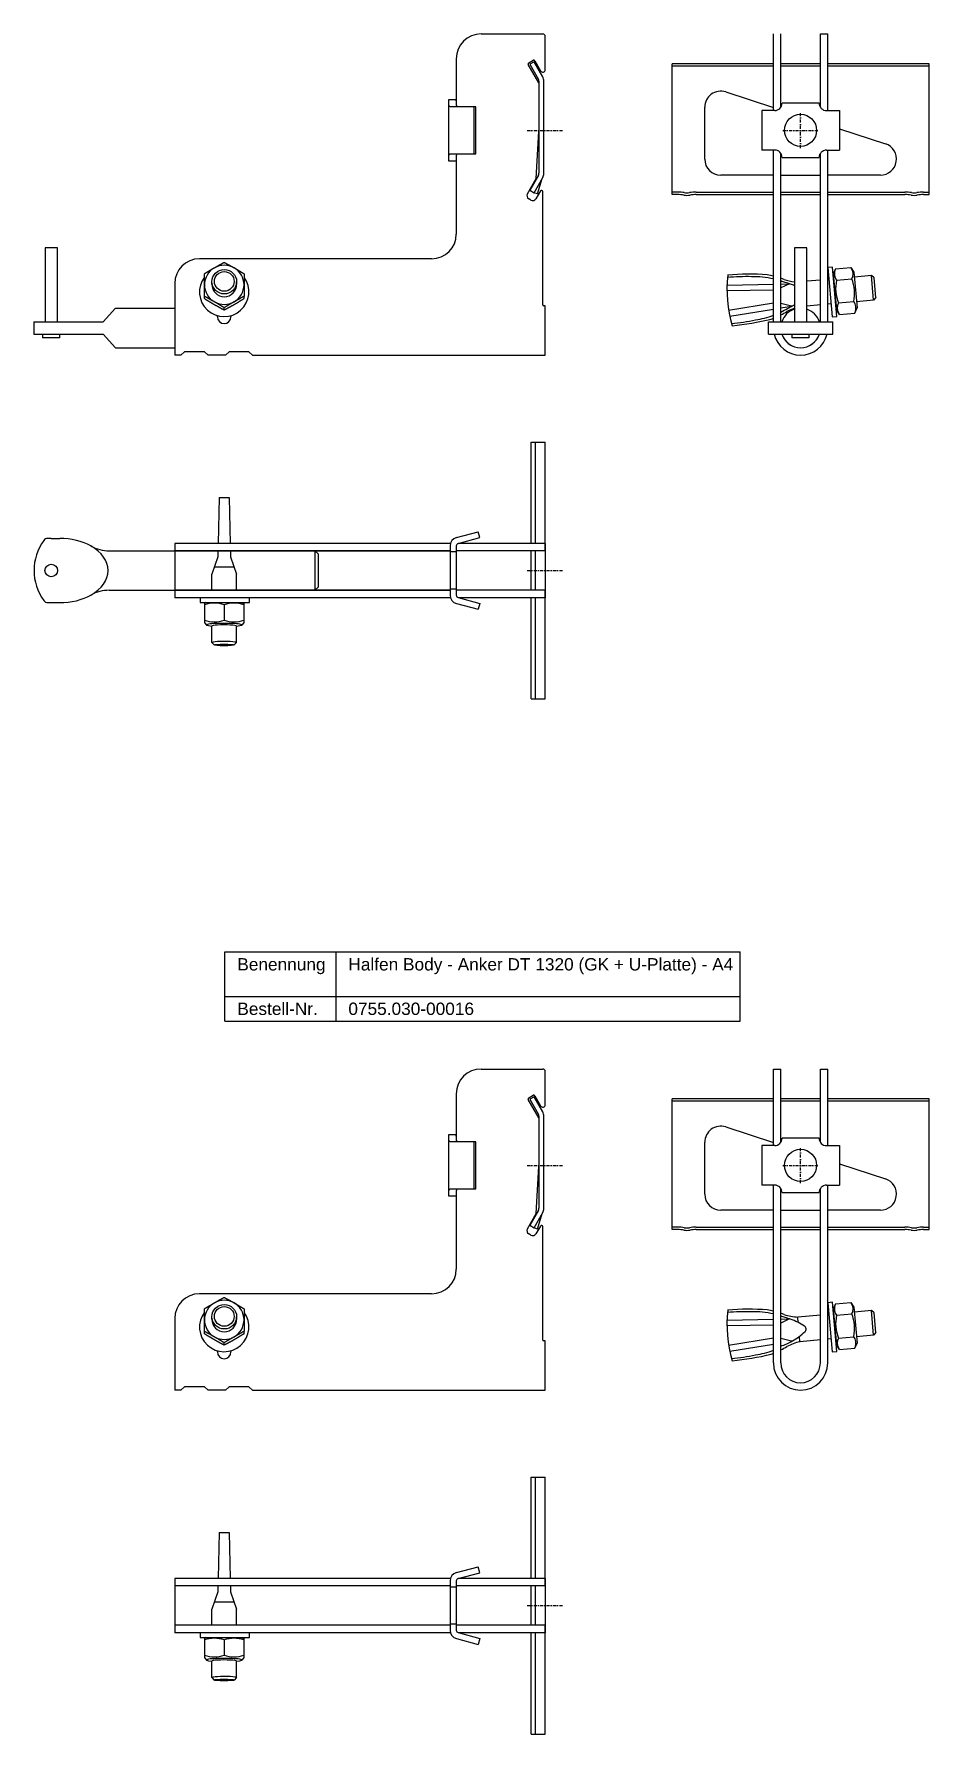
# Model space of a CAD drawing. Header units: millimetres. Extents: x 5957 to 7387, y -1122 to 170.
# Drawn here: x 6220 to 6582, y -1081 to -392 of the extents above; entities that cross this region are included whole.
import ezdxf

# ---------------------------------------------------------------- set-up
doc = ezdxf.new("R2010")
doc.units = ezdxf.units.MM
doc.header["$LTSCALE"] = 10
doc.linetypes.add('STRICHPUNKT2', pattern=[0.5, 0.25, -0.125, 0, -0.125])
doc.layers.add('HALFEN', color=2, linetype='Continuous')
doc.styles.add('ARIAL50', font='ARIAL.TTF', dxfattribs={"height": 5})

msp = doc.modelspace()

# ---------------------------------------------------------------- linework, layer by layer
at = {"layer": 'HALFEN', "extrusion": (0, 1, 0)}
for p, q in [((6400.5, -392.32), (6425.5, -392.32)), ((6426.5, -406.75), (6426.5, -393.32)), ((6390.5, -402.32), (6390.5, -421.18)), ((6423.98, -412.11), (6419.65, -404.62)), ((6419.84, -403.94), (6421.57, -402.94)), ((6421.98, -403.58), (6420.25, -404.58)), ((6420.25, -404.58), (6423.78, -410.7)), ((6425.51, -409.7), (6421.98, -403.58)), ((6422.25, -403.12), (6424.64, -407.25)), ((6423.98, -411.45), (6423.98, -448.71)), ((6425.98, -448.71), (6425.98, -411.45)), ((6387.45, -418.82), (6390.45, -418.82)), ((6387.45, -418.94), (6387.45, -418.82)), ((6387.45, -420.12), (6387.45, -418.94)), ((6390.45, -419.43), (6390.45, -418.82)), ((6390.45, -419.43), (6390.45, -420.82)), ((6387.45, -427.1), (6387.45, -420.12)), ((6390.42, -421.82), (6388.57, -421.82)), ((6397.68, -421.82), (6390.42, -421.82)), ((6397.68, -440.82), (6397.68, -421.82)), ((6398.45, -421.82), (6397.68, -421.82)), ((6398.45, -440.82), (6398.45, -421.82)), ((6387.45, -435.54), (6387.45, -427.1)), ((6422.85, -450.85), (6423.98, -431.74)), ((6387.45, -442.52), (6387.45, -435.54)), ((6387.45, -443.7), (6387.45, -442.52)), ((6387.45, -443.82), (6387.45, -443.7)), ((6390.45, -443.82), (6387.45, -443.82)), ((6388.57, -440.82), (6390.42, -440.82)), ((6390.42, -440.82), (6397.68, -440.82)), ((6390.45, -441.82), (6390.45, -443.21)), ((6390.45, -443.21), (6390.45, -443.82)), ((6390.5, -441.46), (6390.5, -473.32)), ((6397.68, -440.82), (6398.45, -440.82)), ((6419.29, -457.02), (6422.85, -450.85)), ((6423.78, -449.46), (6420.25, -455.57)), ((6421.98, -456.57), (6425.51, -450.46)), ((6423.38, -457.07), (6425.29, -450.84)), ((6420.7, -459.57), (6419.84, -459.07)), ((6420.25, -455.57), (6421.97, -456.57)), ((6421.98, -456.57), (6421.97, -456.57)), ((6422.32, -456.7), (6421.98, -456.57)), ((6423.38, -457.07), (6422.32, -456.7)), ((6424.57, -455.87), (6422.75, -459.02)), ((6425.5, -502.02), (6425.5, -456.12)), ((6380.5, -483.32), (6286.5, -483.32)), ((6276.5, -493.32), (6276.5, -511.32)), ((6288.54, -499.45), (6288.54, -498.53)), ((6304.54, -499.45), (6304.54, -498.53)), ((6426.5, -502.32), (6425.8, -502.32)), ((6426.5, -511.32), (6426.5, -502.32)), ((6293.75, -506.82), (6293.75, -506.35)), ((6296.54, -504.04), (6296.54, -503.11)), ((6299.25, -506.35), (6299.25, -506.82)), ((6276.5, -511.32), (6276.5, -522.32)), ((6426.5, -522.32), (6426.5, -511.32)), ((6308, -522.32), (6426.5, -522.32)), ((6400.5, -811.32), (6425.5, -811.32)), ((6426.5, -825.75), (6426.5, -812.32)), ((6390.5, -821.32), (6390.5, -840.18)), ((6423.98, -831.11), (6419.65, -823.62)), ((6419.84, -822.94), (6421.57, -821.94)), ((6421.98, -822.58), (6420.25, -823.58)), ((6420.25, -823.58), (6423.78, -829.7)), ((6425.51, -828.7), (6421.98, -822.58)), ((6422.25, -822.12), (6424.64, -826.25)), ((6423.98, -830.45), (6423.98, -867.71)), ((6425.98, -867.71), (6425.98, -830.45)), ((6387.45, -837.82), (6390.45, -837.82)), ((6387.45, -837.94), (6387.45, -837.82)), ((6387.45, -839.13), (6387.45, -837.94)), ((6387.45, -846.1), (6387.45, -839.13)), ((6390.45, -838.43), (6390.45, -837.82)), ((6390.45, -838.43), (6390.45, -839.82)), ((6387.45, -854.54), (6387.45, -846.1)), ((6390.42, -840.82), (6388.57, -840.82)), ((6397.68, -840.82), (6390.42, -840.82)), ((6397.68, -859.82), (6397.68, -840.82)), ((6398.45, -840.82), (6397.68, -840.82)), ((6398.45, -859.82), (6398.45, -840.82)), ((6422.85, -869.85), (6423.98, -850.74)), ((6387.45, -861.52), (6387.45, -854.54)), ((6388.57, -859.82), (6390.42, -859.82)), ((6390.42, -859.82), (6397.68, -859.82)), ((6397.68, -859.82), (6398.45, -859.82)), ((6387.45, -862.71), (6387.45, -861.52)), ((6387.45, -862.82), (6387.45, -862.71)), ((6390.45, -862.82), (6387.45, -862.82)), ((6390.45, -860.82), (6390.45, -862.21)), ((6390.45, -862.21), (6390.45, -862.82)), ((6390.5, -860.46), (6390.5, -892.32)), ((6419.29, -876.02), (6422.85, -869.85)), ((6423.78, -868.46), (6420.25, -874.58)), ((6421.98, -875.57), (6425.51, -869.46)), ((6423.38, -876.08), (6425.29, -869.84)), ((6420.7, -878.57), (6419.84, -878.07)), ((6420.25, -874.58), (6421.97, -875.57)), ((6421.98, -875.57), (6421.97, -875.57)), ((6422.32, -875.7), (6421.98, -875.57)), ((6423.38, -876.08), (6422.32, -875.7)), ((6424.57, -874.87), (6422.75, -878.02)), ((6425.5, -921.02), (6425.5, -875.12)), ((6380.5, -902.32), (6286.5, -902.32)), ((6276.5, -912.32), (6276.5, -930.32)), ((6288.54, -918.45), (6288.54, -917.53)), ((6296.54, -923.04), (6296.54, -922.12)), ((6304.54, -918.45), (6304.54, -917.53)), ((6426.5, -921.32), (6425.8, -921.32)), ((6426.5, -930.32), (6426.5, -921.32)), ((6293.75, -925.82), (6293.75, -925.35)), ((6299.25, -925.35), (6299.25, -925.82)), ((6276.5, -930.32), (6276.5, -941.32)), ((6426.5, -941.32), (6426.5, -930.32)), ((6308, -941.32), (6426.5, -941.32))]:
    msp.add_line(p, q, dxfattribs=at)
at = {"layer": 'HALFEN'}
for p, q in [((6518.9, -423.31), (6518.9, -392.32)), ((6521.9, -421.98), (6521.9, -392.32)), ((6537.9, -421.97), (6537.9, -392.32)), ((6537.9, -392.32), (6540.9, -392.32)), ((6540.9, -423.33), (6540.9, -392.32)), ((6477.9, -457.32), (6477.9, -404.33)), ((6518.9, -404.33), (6477.9, -404.33)), ((6518.9, -405.33), (6477.9, -405.33)), ((6537.9, -404.33), (6521.9, -404.33)), ((6537.9, -405.33), (6521.9, -405.33)), ((6581.9, -404.33), (6540.9, -404.33)), ((6581.9, -405.33), (6540.9, -405.33)), ((6581.9, -457.32), (6581.9, -404.33)), ((6499.59, -415.78), (6518.9, -422.05)), ((6491.08, -442.96), (6491.08, -421.96)), ((6514.2, -423.31), (6514.18, -439.31)), ((6519.41, -423.31), (6514.2, -423.31)), ((6537.41, -420.33), (6522.41, -420.31)), ((6540.41, -423.33), (6545.62, -423.33)), ((6545.62, -423.33), (6545.6, -439.33)), ((6545.61, -430.73), (6564.22, -436.78)), ((6519.39, -439.31), (6514.18, -439.31)), ((6518.9, -508.82), (6518.9, -439.31)), ((6540.39, -439.33), (6545.6, -439.33)), ((6540.9, -508.82), (6540.9, -439.33)), ((6521.9, -508.82), (6521.9, -440.67)), ((6522.39, -442.31), (6537.39, -442.33)), ((6537.9, -508.82), (6537.9, -440.66)), ((6518.9, -449.46), (6497.58, -449.46)), ((6521.9, -449.46), (6537.9, -449.46)), ((6562.22, -449.46), (6540.9, -449.46)), ((6480.15, -456.32), (6477.9, -456.32)), ((6480.15, -457.32), (6477.9, -457.32)), ((6487.65, -456.32), (6518.9, -456.32)), ((6487.65, -457.32), (6518.9, -457.32)), ((6521.9, -456.32), (6537.9, -456.32)), ((6521.9, -457.32), (6537.9, -457.32)), ((6540.9, -456.32), (6572.15, -456.32)), ((6540.9, -457.32), (6572.15, -457.32)), ((6579.65, -456.32), (6581.9, -456.32)), ((6579.65, -457.32), (6581.9, -457.32)), ((6224, -478.82), (6224, -508.82)), ((6229, -478.82), (6224, -478.82)), ((6229, -508.82), (6229, -478.82)), ((6527.4, -478.82), (6527.4, -508.82)), ((6532.4, -478.82), (6527.4, -478.82)), ((6532.4, -508.82), (6532.4, -478.82)), ((6542.89, -486.74), (6540.9, -486.91)), ((6540.9, -486.91), (6542.64, -506.84)), ((6544.64, -506.66), (6542.89, -486.74)), ((6544.07, -487.4), (6543.13, -489.43)), ((6544.07, -487.4), (6550.21, -486.86)), ((6550.21, -486.86), (6551.5, -488.7)), ((6291.54, -493.6), (6291.54, -492.59)), ((6301.54, -493.6), (6301.54, -492.59)), ((6500.1, -493.96), (6518.9, -493.61)), ((6521.9, -493.55), (6525.48, -493.49)), ((6525.48, -493.49), (6521.9, -495.14)), ((6537.9, -491.94), (6532.4, -492.42)), ((6541.31, -491.64), (6540.9, -491.68)), ((6543.13, -489.43), (6544.4, -503.97)), ((6544.48, -492), (6550.61, -491.46)), ((6551.5, -488.7), (6552.77, -503.24)), ((6558.61, -490.13), (6551.67, -490.73)), ((6559.7, -491.04), (6558.61, -490.13)), ((6559.48, -500.09), (6558.61, -490.13)), ((6560.39, -499.01), (6559.7, -491.04)), ((6518.9, -496.03), (6500.08, -496.26)), ((6518.9, -501.25), (6500.77, -504.23)), ((6526.27, -502.54), (6521.9, -501.39)), ((6537.9, -501.98), (6532.4, -502.46)), ((6542.19, -501.6), (6540.9, -501.72)), ((6545.28, -501.2), (6551.42, -500.67)), ((6559.48, -500.09), (6552.55, -500.7)), ((6560.39, -499.01), (6559.48, -500.09)), ((6219.5, -508.82), (6247.5, -508.82)), ((6219.5, -508.82), (6219.5, -513.82)), ((6247.5, -508.82), (6252.5, -503.32)), ((6252.5, -503.32), (6276.5, -503.32)), ((6501.19, -506.48), (6518.9, -503.7)), ((6516.9, -508.82), (6542.9, -508.82)), ((6516.9, -513.82), (6516.9, -508.82)), ((6521.9, -503.23), (6526.27, -502.54)), ((6542.64, -506.84), (6544.64, -506.66)), ((6542.9, -513.82), (6542.9, -508.82)), ((6545.68, -505.81), (6544.4, -503.97)), ((6545.68, -505.81), (6551.82, -505.27)), ((6551.82, -505.27), (6552.77, -503.24)), ((6219.5, -513.82), (6247.5, -513.82)), ((6223, -513.82), (6223, -515.32)), ((6230, -515.32), (6223, -515.32)), ((6230, -515.32), (6230, -513.82)), ((6247.5, -513.82), (6252.5, -519.32)), ((6516.9, -513.82), (6542.9, -513.82)), ((6526.4, -513.82), (6526.4, -515.32)), ((6533.4, -515.32), (6526.4, -515.32)), ((6533.4, -515.32), (6533.4, -513.82)), ((6252.5, -519.32), (6276.5, -519.32)), ((6279, -522.32), (6276.5, -522.32)), ((6279, -522.32), (6276.5, -522.32)), ((6279, -522.32), (6280.5, -521.02)), ((6288.5, -521.02), (6280.5, -521.02)), ((6288.5, -521.02), (6290, -522.32)), ((6297, -522.32), (6290, -522.32)), ((6297, -522.32), (6298.5, -521.02)), ((6306.5, -521.02), (6298.5, -521.02)), ((6306.5, -521.02), (6308, -522.32)), ((6420.77, -598.51), (6420.77, -557.51)), ((6420.77, -557.51), (6426.5, -557.51)), ((6422.5, -598.51), (6422.5, -557.51)), ((6426.5, -601.51), (6426.5, -557.51)), ((6294.48, -579.99), (6294.04, -598.51)), ((6294.5, -579.99), (6298.5, -579.99)), ((6298.53, -579.99), (6298.97, -598.51)), ((6226.5, -596.51), (6229.91, -596.51)), ((6388.15, -598.51), (6276.5, -598.51)), ((6276.5, -598.51), (6276.5, -620.51)), ((6390.6, -596.14), (6399.36, -593.8)), ((6391.24, -598.56), (6400, -596.21)), ((6426.5, -598.51), (6391.44, -598.51)), ((6400, -596.21), (6399.36, -593.8)), ((6426.5, -598.51), (6426.5, -620.51)), ((6249.92, -601.51), (6388, -601.51)), ((6388, -601.51), (6276.5, -601.51)), ((6293.91, -603.95), (6291.51, -610.99)), ((6293.97, -601.51), (6293.91, -603.95)), ((6299.04, -601.51), (6299.1, -603.95)), ((6299.1, -603.95), (6301.51, -611.01)), ((6333.28, -601.51), (6333.28, -617.51)), ((6334.5, -602.74), (6333.28, -601.51)), ((6334.5, -602.74), (6334.5, -616.28)), ((6388, -599.53), (6388, -619.49)), ((6390.5, -602.01), (6388, -602.01)), ((6390.5, -599.53), (6390.5, -619.49)), ((6426.5, -601.51), (6390.5, -601.51)), ((6390.5, -601.51), (6390.5, -603.51)), ((6390.5, -603.51), (6390.5, -615.51)), ((6420.77, -617.51), (6420.77, -601.51)), ((6422.5, -617.51), (6422.5, -601.51)), ((6426.5, -601.51), (6426.5, -617.51)), ((6291.51, -617.51), (6291.51, -610.99)), ((6292.53, -607.99), (6300.45, -607.99)), ((6301.51, -617.51), (6301.51, -611.01)), ((6249.92, -617.51), (6388, -617.51)), ((6388, -617.51), (6276.5, -617.51)), ((6333.28, -617.51), (6334.5, -616.28)), ((6390.5, -617.01), (6388, -617.01)), ((6390.5, -615.51), (6390.5, -617.51)), ((6426.5, -617.51), (6390.5, -617.51)), ((6426.5, -661.51), (6426.5, -617.51)), ((6225.12, -622.51), (6229.91, -622.51)), ((6388.15, -620.51), (6276.5, -620.51)), ((6286.79, -620.51), (6286.79, -622.51)), ((6286.79, -622.51), (6306.79, -622.51)), ((6289.2, -622.51), (6288.5, -622.91)), ((6288.5, -622.91), (6288.5, -630.5)), ((6289.2, -622.51), (6303.8, -622.51)), ((6296.5, -623.45), (6296.5, -629.61)), ((6303.8, -622.51), (6304.5, -622.91)), ((6304.5, -622.91), (6304.5, -630.5)), ((6306.79, -622.51), (6306.79, -620.51)), ((6390.6, -622.87), (6399.36, -625.22)), ((6391.24, -620.46), (6400, -622.8)), ((6426.5, -620.51), (6391.44, -620.51)), ((6400, -622.8), (6399.36, -625.22)), ((6420.77, -661.51), (6420.77, -620.51)), ((6422.5, -661.51), (6422.5, -620.51)), ((6288.5, -630.5), (6289.2, -631.53)), ((6291.51, -638.68), (6291.51, -631.96)), ((6301.51, -638.66), (6301.51, -631.98)), ((6304.5, -630.5), (6303.8, -631.53)), ((6291.5, -638.66), (6292.5, -639.65)), ((6301.51, -638.66), (6300.51, -639.65)), ((6420.77, -661.51), (6426.5, -661.51)), ((6296.83, -763.93), (6505.44, -763.93)), ((6296.83, -791.93), (6296.83, -763.93)), ((6341.8, -791.93), (6341.8, -763.93)), ((6505.44, -791.93), (6505.44, -763.93)), ((6296.83, -781.93), (6505.44, -781.93)), ((6296.83, -791.93), (6505.44, -791.93)), ((6518.9, -842.31), (6518.9, -811.32)), ((6518.9, -811.32), (6521.9, -811.32)), ((6521.9, -840.98), (6521.9, -811.32)), ((6537.9, -840.98), (6537.9, -811.32)), ((6537.9, -811.32), (6540.9, -811.32)), ((6540.9, -842.33), (6540.9, -811.32)), ((6477.9, -876.33), (6477.9, -823.33)), ((6518.9, -823.33), (6477.9, -823.33)), ((6518.9, -824.33), (6477.9, -824.33)), ((6537.9, -823.33), (6521.9, -823.33)), ((6537.9, -824.33), (6521.9, -824.33)), ((6581.9, -823.33), (6540.9, -823.33)), ((6581.9, -824.33), (6540.9, -824.33)), ((6581.9, -876.33), (6581.9, -823.33)), ((6499.59, -834.78), (6518.9, -841.05)), ((6537.41, -839.33), (6522.41, -839.32)), ((6491.08, -861.96), (6491.08, -840.96)), ((6514.2, -842.31), (6514.18, -858.31)), ((6519.41, -842.31), (6514.2, -842.31)), ((6540.41, -842.33), (6545.62, -842.33)), ((6545.62, -842.33), (6545.6, -858.33)), ((6545.61, -849.73), (6564.22, -855.78)), ((6519.39, -858.31), (6514.18, -858.31)), ((6518.9, -930.32), (6518.9, -858.31)), ((6521.9, -930.32), (6521.9, -859.67)), ((6537.9, -930.32), (6537.9, -859.66)), ((6540.39, -858.33), (6545.6, -858.33)), ((6540.9, -930.32), (6540.9, -858.33)), ((6522.39, -861.32), (6537.39, -861.33)), ((6518.9, -868.46), (6497.58, -868.46)), ((6521.9, -868.46), (6537.9, -868.46)), ((6562.22, -868.46), (6540.9, -868.46)), ((6480.15, -875.33), (6477.9, -875.33)), ((6480.15, -876.33), (6477.9, -876.33)), ((6487.65, -875.33), (6518.9, -875.33)), ((6487.65, -876.33), (6518.9, -876.33)), ((6521.9, -875.33), (6537.9, -875.33)), ((6521.9, -876.33), (6537.9, -876.33)), ((6540.9, -875.33), (6572.15, -875.33)), ((6540.9, -876.33), (6572.15, -876.33)), ((6579.65, -875.33), (6581.9, -875.33)), ((6579.65, -876.33), (6581.9, -876.33)), ((6542.89, -905.74), (6540.9, -905.91)), ((6540.9, -905.91), (6542.64, -925.84)), ((6544.64, -925.66), (6542.89, -905.74)), ((6544.07, -906.4), (6543.13, -908.43)), ((6544.07, -906.4), (6550.21, -905.86)), ((6550.21, -905.86), (6551.5, -907.7)), ((6551.5, -907.7), (6552.77, -922.24)), ((6291.54, -912.6), (6291.54, -911.59)), ((6301.54, -912.6), (6301.54, -911.59)), ((6518.9, -915.03), (6500.08, -915.26)), ((6500.1, -912.96), (6518.9, -912.61)), ((6521.9, -912.55), (6525.48, -912.49)), ((6525.48, -912.49), (6521.9, -914.14)), ((6537.9, -910.94), (6528.73, -911.74)), ((6528.92, -913.91), (6528.73, -911.74)), ((6541.31, -910.64), (6540.9, -910.68)), ((6543.13, -908.43), (6544.4, -922.97)), ((6544.48, -911), (6550.61, -910.46)), ((6558.61, -909.13), (6551.67, -909.74)), ((6559.7, -910.04), (6558.61, -909.13)), ((6559.48, -919.09), (6558.61, -909.13)), ((6560.39, -918.01), (6559.7, -910.04)), ((6518.9, -920.25), (6500.77, -923.23)), ((6526.27, -921.54), (6521.9, -920.39)), ((6529.6, -921.71), (6529.41, -919.55)), ((6537.9, -920.98), (6529.6, -921.71)), ((6542.19, -920.6), (6540.9, -920.72)), ((6545.28, -920.21), (6551.42, -919.67)), ((6559.48, -919.09), (6552.55, -919.7)), ((6560.39, -918.01), (6559.48, -919.09)), ((6501.19, -925.48), (6518.9, -922.7)), ((6542.64, -925.84), (6544.64, -925.66)), ((6545.68, -924.81), (6544.4, -922.97)), ((6545.68, -924.81), (6551.82, -924.27)), ((6551.82, -924.27), (6552.77, -922.24)), ((6279, -941.32), (6276.5, -941.32)), ((6279, -941.32), (6276.5, -941.32)), ((6279, -941.32), (6280.5, -940.02)), ((6288.5, -940.02), (6280.5, -940.02)), ((6288.5, -940.02), (6290, -941.32)), ((6297, -941.32), (6290, -941.32)), ((6297, -941.32), (6298.5, -940.02)), ((6306.5, -940.02), (6298.5, -940.02)), ((6306.5, -940.02), (6308, -941.32)), ((6420.77, -1017.51), (6420.77, -976.51)), ((6420.77, -976.51), (6426.5, -976.51)), ((6422.5, -1017.51), (6422.5, -976.51)), ((6426.5, -1020.51), (6426.5, -976.51)), ((6294.48, -998.99), (6294.04, -1017.51)), ((6294.5, -998.99), (6298.5, -998.99)), ((6298.53, -998.99), (6298.97, -1017.51)), ((6388.15, -1017.51), (6276.5, -1017.51)), ((6276.5, -1017.51), (6276.5, -1039.51)), ((6390.6, -1015.15), (6399.36, -1012.8)), ((6391.24, -1017.56), (6400, -1015.21)), ((6426.5, -1017.51), (6391.44, -1017.51)), ((6400, -1015.21), (6399.36, -1012.8)), ((6426.5, -1017.51), (6426.5, -1039.51)), ((6388, -1020.51), (6276.5, -1020.51)), ((6293.91, -1022.95), (6291.51, -1029.99)), ((6293.97, -1020.51), (6293.91, -1022.95)), ((6299.04, -1020.51), (6299.1, -1022.95)), ((6299.1, -1022.95), (6301.51, -1030.01)), ((6388, -1018.53), (6388, -1038.49)), ((6390.5, -1021.01), (6388, -1021.01)), ((6390.5, -1018.53), (6390.5, -1038.49)), ((6426.5, -1020.51), (6390.5, -1020.51)), ((6390.5, -1020.51), (6390.5, -1022.51)), ((6390.5, -1022.51), (6390.5, -1034.51)), ((6420.77, -1036.51), (6420.77, -1020.51)), ((6422.5, -1036.51), (6422.5, -1020.51)), ((6426.5, -1020.51), (6426.5, -1036.51)), ((6291.51, -1036.51), (6291.51, -1029.99)), ((6292.53, -1026.99), (6300.45, -1026.99)), ((6301.51, -1036.51), (6301.51, -1030.01)), ((6388, -1036.51), (6276.5, -1036.51)), ((6390.5, -1036.01), (6388, -1036.01)), ((6390.5, -1034.51), (6390.5, -1036.51)), ((6426.5, -1036.51), (6390.5, -1036.51)), ((6426.5, -1080.51), (6426.5, -1036.51)), ((6388.15, -1039.51), (6276.5, -1039.51)), ((6286.79, -1039.51), (6286.79, -1041.51)), ((6286.79, -1041.51), (6306.79, -1041.51)), ((6289.2, -1041.51), (6288.5, -1041.91)), ((6288.5, -1041.91), (6288.5, -1049.51)), ((6289.2, -1041.51), (6303.8, -1041.51)), ((6296.5, -1042.46), (6296.5, -1048.62)), ((6303.8, -1041.51), (6304.5, -1041.91)), ((6304.5, -1041.91), (6304.5, -1049.51)), ((6306.79, -1041.51), (6306.79, -1039.51)), ((6390.6, -1041.87), (6399.36, -1044.22)), ((6391.24, -1039.46), (6400, -1041.81)), ((6426.5, -1039.51), (6391.44, -1039.51)), ((6400, -1041.81), (6399.36, -1044.22)), ((6420.77, -1080.51), (6420.77, -1039.51)), ((6422.5, -1080.51), (6422.5, -1039.51)), ((6288.5, -1049.51), (6289.2, -1050.53)), ((6291.51, -1057.68), (6291.51, -1050.96)), ((6301.51, -1057.66), (6301.51, -1050.98)), ((6304.5, -1049.51), (6303.8, -1050.53)), ((6291.5, -1057.66), (6292.5, -1058.65)), ((6301.51, -1057.66), (6300.51, -1058.65)), ((6420.77, -1080.51), (6426.5, -1080.51))]:
    msp.add_line(p, q, dxfattribs=at)
at = {"layer": 'HALFEN', "color": 1, "linetype": 'STRICHPUNKT2', "ltscale": 0.5}
for p, q in [((6529.9, -438.57), (6529.9, -424.07)), ((6419.25, -431.32), (6433.75, -431.32)), ((6522.65, -431.32), (6537.15, -431.32)), ((6419.25, -609.51), (6433.75, -609.51)), ((6529.9, -857.57), (6529.9, -843.07)), ((6419.25, -850.32), (6433.75, -850.32)), ((6522.65, -850.32), (6537.15, -850.32)), ((6419.25, -1028.51), (6433.75, -1028.51))]:
    msp.add_line(p, q, dxfattribs=at)
at = {"layer": 'HALFEN'}
for centre, radius in [((6529.9, -431.32), 6.5), ((6226.5, -609.51), 2.55), ((6529.9, -850.32), 6.5)]:
    msp.add_circle(centre, radius, dxfattribs=at)
for centre, radius, start, end in [((6400.5, -402.32), 10, 90, 180), ((6425.5, -393.32), 1, 0, 90), ((6420.09, -404.37), 0.5, 120, 210), ((6421.82, -403.37), 0.5, 30, 120), ((6422.48, -411.45), 1.5, 0, 30), ((6425.5, -406.75), 1, 210, 0), ((6422.48, -411.45), 3.5, 0, 30), ((6497.58, -421.96), 6.5, 72, 180), ((6519.41, -420.31), 3, 269.95559, 359.95559), ((6540.41, -420.33), 3, 179.95559, 269.95559), ((6519.39, -442.31), 3, 359.95559, 89.95559), ((6540.39, -442.33), 3, 89.95559, 179.95559), ((6562.22, -442.96), 6.5, 270, 72), ((6497.58, -442.96), 6.5, 180, 270), ((6422.48, -448.71), 1.5, 330, 360), ((6422.48, -448.71), 3.5, 330, 0), ((6420.59, -457.77), 1.5, 150, 240), ((6421.45, -458.27), 1.5, 240, 330), ((6425, -456.12), 0.5, 0, 150), ((6480.15, -472.32), 16, 80.36636, 90), ((6480.15, -472.32), 15, 80.36636, 90), ((6483.9, -450.23), 7.41, 260.36636, 279.63364), ((6483.9, -450.23), 6.41, 260.36636, 279.63364), ((6487.65, -472.32), 16, 90, 99.63364), ((6487.65, -472.32), 15, 90, 99.63364), ((6572.15, -472.32), 16, 80.36636, 90), ((6572.15, -472.32), 15, 80.36636, 90), ((6575.9, -450.23), 7.41, 260.36636, 279.63364), ((6575.9, -450.23), 6.41, 260.36636, 279.63364), ((6579.65, -472.32), 16, 90, 99.63364), ((6579.65, -472.32), 15, 90, 99.63364), ((6380.5, -473.32), 10, 270, 0), ((6286.5, -493.32), 10, 90, 180), ((6547.63, -489.41), 4.08, 159.43847, 219.43847), ((6547.06, -489.46), 4.08, 330.56153, 30.56153), ((6296.5, -496.74), 10, 142.77906, 36.51596), ((6553.1, -495.63), 53.03, 173.82027, 196.17973), ((6508.04, -577.36), 86.81, 88.64672, 95.12899), ((6509.16, -594.71), 105.15, 86.04137, 94.79234), ((6510.91, -526.33), 35.76, 77.09525, 91.31141), ((6510.88, -522.41), 33.07, 75.95927, 80.34246), ((6510.88, -522.41), 33.07, 68.09069, 70.52951), ((6510.91, -526.33), 35.76, 69.02091, 72.10841), ((6530.43, -467.98), 24.81, 253.11296, 262.99761), ((6516.86, -517.99), 25.98, 69.87312, 74.68904), ((6517.83, -516.97), 24.69, 67.20409, 71.18568), ((6559.37, -495.33), 15.27, 167.38303, 202.61697), ((6536.52, -497.33), 15.27, 347.38303, 22.61697), ((6425.8, -502.02), 0.3, 180, 270), ((6513.52, -479.9), 25.98, 295.31096, 300.12688), ((6514.67, -480.75), 24.69, 298.81432, 301.05233), ((6548.84, -503.21), 4.08, 150.56153, 210.56153), ((6548.26, -503.26), 4.08, 339.43847, 39.43847), ((6296.5, -506.82), 2.75, 180, 0), ((6494.54, -422.97), 86.81, 274.87101, 281.35328), ((6492.63, -405.69), 105.15, 275.20766, 283.95863), ((6506.22, -472.73), 35.76, 278.68859, 290.75985), ((6506.87, -476.59), 33.07, 289.65754, 291.33467), ((6506.22, -472.73), 35.76, 295.99787, 300.97909), ((6506.87, -476.59), 33.07, 297.03435, 301.90931), ((6529.9, -511.32), 8, 108.20996, 161.79004), ((6535.57, -526.8), 24.81, 109.22537, 116.88704), ((6529.9, -511.32), 8, 18.20996, 71.79004), ((6529.9, -511.32), 11, 193.13656, 346.86344), ((6529.9, -511.32), 8, 198.20996, 251.79004), ((6529.9, -511.32), 8, 198.20996, 341.79004), ((6529.9, -511.32), 8, 288.20996, 341.79004), ((6240.06, -609.51), 20.55, 143.64928, 216.35854), ((6225.11, -598.51), 2, 91.33538, 143.64928), ((6225.85, -629.88), 33.38, 88.87071, 91.33538), ((6391.5, -599.53), 3.5, 105, 180), ((6391.5, -599.53), 1, 105, 180), ((6249.92, -586.51), 15, 240.67836, 270), ((6249.92, -632.51), 15, 90, 119.32164), ((6225.12, -620.51), 2, 216.35854, 270), ((6292.5, -634.27), 11.53, 69.70545, 110.29455), ((6300.5, -634.27), 11.53, 69.70545, 110.29455), ((6391.5, -619.49), 3.5, 180, 255), ((6391.5, -619.49), 1, 180, 255), ((6292.5, -618.8), 11.53, 249.70545, 290.29455), ((6300.5, -618.8), 11.53, 249.70545, 290.29455), ((6400.5, -821.32), 10, 90, 180), ((6425.5, -812.32), 1, 0, 90), ((6420.09, -823.37), 0.5, 120, 210), ((6421.82, -822.37), 0.5, 30, 120), ((6425.5, -825.75), 1, 210, 0), ((6422.48, -830.45), 1.5, 0, 30), ((6422.48, -830.45), 3.5, 0, 30), ((6497.58, -840.96), 6.5, 72, 180), ((6519.41, -839.31), 3, 269.95559, 359.95559), ((6540.41, -839.33), 3, 179.95559, 269.95559), ((6519.39, -861.31), 3, 359.95559, 89.95559), ((6540.39, -861.33), 3, 89.95559, 179.95559), ((6562.22, -861.96), 6.5, 270, 72), ((6497.58, -861.96), 6.5, 180, 270), ((6422.48, -867.71), 1.5, 330, 360), ((6422.48, -867.71), 3.5, 330, 0), ((6420.59, -876.77), 1.5, 150, 240), ((6421.45, -877.27), 1.5, 240, 330), ((6425, -875.12), 0.5, 0, 150), ((6480.15, -891.33), 16, 80.36636, 90), ((6480.15, -891.33), 15, 80.36636, 90), ((6483.9, -869.23), 7.41, 260.36636, 279.63364), ((6483.9, -869.23), 6.41, 260.36636, 279.63364), ((6487.65, -891.33), 16, 90, 99.63364), ((6487.65, -891.33), 15, 90, 99.63364), ((6572.15, -891.33), 16, 80.36636, 90), ((6572.15, -891.33), 15, 80.36636, 90), ((6575.9, -869.23), 7.41, 260.36636, 279.63364), ((6575.9, -869.23), 6.41, 260.36636, 279.63364), ((6579.65, -891.33), 16, 90, 99.63364), ((6579.65, -891.33), 15, 90, 99.63364), ((6380.5, -892.32), 10, 270, 0), ((6286.5, -912.32), 10, 90, 180), ((6547.63, -908.41), 4.08, 159.43847, 219.43847), ((6547.06, -908.46), 4.08, 330.56153, 30.56153), ((6296.5, -915.74), 10, 142.77906, 36.51596), ((6553.1, -914.63), 53.03, 173.82027, 196.17973), ((6508.04, -996.36), 86.81, 88.64672, 95.12899), ((6509.16, -1013.71), 105.15, 86.04137, 94.79234), ((6510.91, -945.33), 35.76, 77.09525, 91.31141), ((6510.88, -941.41), 33.07, 75.95927, 80.34246), ((6510.88, -941.41), 33.07, 68.09069, 70.52951), ((6510.91, -945.33), 35.76, 69.02091, 72.10841), ((6530.43, -886.98), 24.81, 253.11296, 266.23113), ((6516.86, -937), 25.98, 69.87312, 74.68904), ((6517.83, -935.97), 24.69, 56.39419, 71.18568), ((6559.37, -914.34), 15.27, 167.38303, 202.61697), ((6536.52, -916.33), 15.27, 347.38303, 22.61697), ((6425.8, -921.02), 0.3, 180, 270), ((6513.52, -898.91), 25.98, 288.80694, 300.12688), ((6535.57, -945.8), 24.81, 103.76887, 116.88704), ((6514.67, -899.75), 24.69, 298.81432, 313.60581), ((6530.79, -916.57), 1.36, 4.51801, 58.84061), ((6530.8, -916.6), 1.36, 311.15939, 5.48199), ((6548.84, -922.21), 4.08, 150.56153, 210.56153), ((6548.26, -922.26), 4.08, 339.43847, 39.43847), ((6296.5, -925.82), 2.75, 180, 0), ((6494.54, -841.97), 86.81, 274.87101, 281.35328), ((6492.63, -824.69), 105.15, 275.20766, 283.95863), ((6506.22, -891.73), 35.76, 278.68859, 290.75985), ((6506.87, -895.59), 33.07, 289.65754, 291.33467), ((6506.87, -895.59), 33.07, 297.03435, 301.90931), ((6529.9, -930.32), 11, 180, 0), ((6529.9, -930.32), 8, 180, 0), ((6391.5, -1018.53), 3.5, 105, 180), ((6391.5, -1018.53), 1, 105, 180), ((6391.5, -1038.49), 3.5, 180, 255), ((6391.5, -1038.49), 1, 180, 255), ((6292.5, -1053.27), 11.53, 69.70545, 110.29455), ((6300.5, -1053.27), 11.53, 69.70545, 110.29455), ((6292.5, -1037.8), 11.53, 249.70545, 290.29455), ((6300.5, -1037.8), 11.53, 249.70545, 290.29455)]:
    msp.add_arc(centre, radius, start, end, dxfattribs=at)
for centre, major_axis, ratio, start_param, end_param in [((6296.54, -493.86), (8, 0), 0.992546, 2.094395, 3.141593), ((6296.54, -493.86), (8, 0), 0.992546, 1.047198, 2.094395), ((6296.54, -493.86), (-8, 0), 0.992546, 3.141593, 4.18879), ((6296.54, -493.86), (-8, 0), 0.992546, 0, 1.047198), ((6296.54, -493.69), (5, 0), 0.992546, 3.123186, 4.712389), ((6296.54, -493.69), (5, 0), 0.992546, 4.712389, 6.301592), ((6296.54, -493.86), (8, 0), 0.992546, -1.047198, 0), ((6296.54, -493.86), (-8, 0), 0.992546, 1.047198, 2.094395), ((6229.91, -609.51), (-19.6, 0), 0.663426, 4.00986, 4.712389), ((6229.91, -609.51), (-19.6, 0), 0.663426, 2.273326, 4.00986), ((6229.91, -609.51), (-19.6, 0), 0.663426, 1.570796, 2.273326), ((6296.5, -631.53), (7.3, 0), 0.084966, -0.815682, 3.958483), ((6296.5, -631.98), (5, 0), 0.0871, 0, 3.19229), ((6296.5, -638.68), (5, 0), 0.0871, 0, 3.19229), ((6296.54, -912.86), (8, 0), 0.992546, 2.094395, 3.141593), ((6296.54, -912.86), (8, 0), 0.992546, 1.047198, 2.094395), ((6296.54, -912.86), (-8, 0), 0.992546, 3.141593, 4.18879), ((6296.54, -912.86), (-8, 0), 0.992546, 0, 1.047198), ((6296.54, -912.69), (5, 0), 0.992546, 3.123186, 4.712389), ((6296.54, -912.69), (5, 0), 0.992546, 4.712389, 6.301592), ((6296.54, -912.86), (8, 0), 0.992546, -1.047198, 0), ((6296.54, -912.86), (-8, 0), 0.992546, 1.047198, 2.094395), ((6296.5, -1050.53), (7.3, 0), 0.084966, -0.815682, 3.958483), ((6296.5, -1050.98), (5, 0), 0.0871, 0, 3.19229), ((6296.5, -1057.68), (5, 0), 0.0871, 0, 3.19229)]:
    msp.add_ellipse(centre, major_axis=major_axis, ratio=ratio, start_param=start_param, end_param=end_param, dxfattribs=at)
for centre, major_axis, ratio in [((6296.54, -492.59), (5, 0), 0.992546), ((6296.54, -492.47), (4, 0), 0.992546), ((6296.5, -639.65), (-4, 0), 0.087086), ((6296.54, -911.59), (5, 0), 0.992546), ((6296.54, -911.47), (4, 0), 0.992546), ((6296.5, -1058.65), (-4, 0), 0.087086)]:
    msp.add_ellipse(centre, major_axis=major_axis, ratio=ratio, dxfattribs=at)
for points, knots in [([(6388.37, -421.81), (6388.33, -421.82), (6388.29, -421.82), (6388.14, -421.82), (6388.04, -421.8), (6387.87, -421.73), (6387.79, -421.68), (6387.67, -421.54), (6387.62, -421.45), (6387.54, -421.25), (6387.51, -421.13), (6387.48, -420.87), (6387.47, -420.73), (6387.46, -420.43), (6387.45, -420.28), (6387.45, -420.12)], [12.728606, 12.728606, 12.728606, 12.728606, 12.920042, 12.920042, 13.450896, 13.450896, 13.981749, 13.981749, 14.512603, 14.512603, 15.043457, 15.043457, 15.58114, 15.58114, 16.065881, 16.065881, 16.065881, 16.065881]), ([(6390.47, -420.97), (6390.47, -421.04), (6390.48, -421.1), (6390.52, -421.23), (6390.54, -421.3), (6390.62, -421.42), (6390.67, -421.48), (6390.74, -421.54), (6390.76, -421.55), (6390.79, -421.57)], [4.1764157, 4.1764157, 4.1764157, 4.1764157, 4.4061223, 4.4061223, 4.6848401, 4.6848401, 4.9635579, 4.9635579, 5.0545355, 5.0545355, 5.0545355, 5.0545355]), ([(6390.79, -421.57), (6390.83, -421.6), (6390.87, -421.63), (6390.97, -421.7), (6391.03, -421.73), (6391.09, -421.75)], [2.958333, 2.958333, 2.958333, 2.958333, 3.2000176, 3.2000176, 3.5438255, 3.5438255, 3.5438255, 3.5438255]), ([(6391.45, -421.82), (6391.34, -421.82), (6391.23, -421.8), (6391.11, -421.76), (6391.1, -421.76), (6391.09, -421.75)], [0, 0, 0, 0, 0.6724021, 0.6724021, 0.712352, 0.712352, 0.712352, 0.712352]), ([(6387.45, -442.52), (6387.45, -442.36), (6387.46, -442.21), (6387.47, -441.91), (6387.48, -441.77), (6387.51, -441.51), (6387.54, -441.39), (6387.62, -441.19), (6387.67, -441.1), (6387.79, -440.96), (6387.87, -440.91), (6388.04, -440.84), (6388.14, -440.82), (6388.29, -440.82), (6388.33, -440.82), (6388.37, -440.83)], [10.078022, 10.078022, 10.078022, 10.078022, 10.562763, 10.562763, 11.100447, 11.100447, 11.6313, 11.6313, 12.162154, 12.162154, 12.693008, 12.693008, 13.223862, 13.223862, 13.415297, 13.415297, 13.415297, 13.415297]), ([(6390.79, -441.08), (6390.75, -441.1), (6390.72, -441.12), (6390.64, -441.2), (6390.59, -441.26), (6390.52, -441.4), (6390.5, -441.47), (6390.48, -441.59), (6390.47, -441.63), (6390.47, -441.67)], [5.6965073, 5.6965073, 5.6965073, 5.6965073, 5.8448031, 5.8448031, 6.1355616, 6.1355616, 6.4263202, 6.4263202, 6.5703905, 6.5703905, 6.5703905, 6.5703905]), ([(6391.09, -440.89), (6391.03, -440.91), (6390.97, -440.94), (6390.87, -441.01), (6390.83, -441.04), (6390.79, -441.08)], [12.3125941, 12.3125941, 12.3125941, 12.3125941, 12.6564021, 12.6564021, 12.8980867, 12.8980867, 12.8980867, 12.8980867]), ([(6391.09, -440.89), (6391.1, -440.89), (6391.11, -440.88), (6391.23, -440.84), (6391.34, -440.82), (6391.45, -440.82)], [7.8800751, 7.8800751, 7.8800751, 7.8800751, 7.920025, 7.920025, 8.5924271, 8.5924271, 8.5924271, 8.5924271]), ([(6388.37, -840.81), (6388.33, -840.82), (6388.29, -840.82), (6388.14, -840.82), (6388.04, -840.8), (6387.87, -840.74), (6387.79, -840.68), (6387.67, -840.54), (6387.62, -840.45), (6387.54, -840.25), (6387.51, -840.13), (6387.48, -839.88), (6387.47, -839.73), (6387.46, -839.43), (6387.45, -839.28), (6387.45, -839.13)], [12.728606, 12.728606, 12.728606, 12.728606, 12.920042, 12.920042, 13.450896, 13.450896, 13.981749, 13.981749, 14.512603, 14.512603, 15.043457, 15.043457, 15.58114, 15.58114, 16.065881, 16.065881, 16.065881, 16.065881]), ([(6390.47, -839.98), (6390.47, -840.04), (6390.48, -840.1), (6390.52, -840.23), (6390.54, -840.3), (6390.62, -840.43), (6390.67, -840.48), (6390.74, -840.54), (6390.76, -840.55), (6390.79, -840.57)], [4.1764157, 4.1764157, 4.1764157, 4.1764157, 4.4061223, 4.4061223, 4.6848401, 4.6848401, 4.9635579, 4.9635579, 5.0545355, 5.0545355, 5.0545355, 5.0545355]), ([(6390.79, -840.57), (6390.83, -840.6), (6390.87, -840.63), (6390.97, -840.7), (6391.03, -840.73), (6391.09, -840.75)], [2.958333, 2.958333, 2.958333, 2.958333, 3.2000176, 3.2000176, 3.5438255, 3.5438255, 3.5438255, 3.5438255]), ([(6391.45, -840.82), (6391.34, -840.82), (6391.23, -840.8), (6391.11, -840.76), (6391.1, -840.76), (6391.09, -840.75)], [0, 0, 0, 0, 0.6724021, 0.6724021, 0.712352, 0.712352, 0.712352, 0.712352]), ([(6387.45, -861.52), (6387.45, -861.36), (6387.46, -861.21), (6387.47, -860.91), (6387.48, -860.77), (6387.51, -860.51), (6387.54, -860.4), (6387.62, -860.19), (6387.67, -860.1), (6387.79, -859.96), (6387.87, -859.91), (6388.04, -859.84), (6388.14, -859.82), (6388.29, -859.82), (6388.33, -859.83), (6388.37, -859.83)], [10.078022, 10.078022, 10.078022, 10.078022, 10.562763, 10.562763, 11.100447, 11.100447, 11.6313, 11.6313, 12.162154, 12.162154, 12.693008, 12.693008, 13.223862, 13.223862, 13.415297, 13.415297, 13.415297, 13.415297]), ([(6390.79, -860.08), (6390.75, -860.1), (6390.72, -860.12), (6390.64, -860.2), (6390.59, -860.26), (6390.52, -860.4), (6390.5, -860.48), (6390.48, -860.59), (6390.47, -860.63), (6390.47, -860.67)], [5.6965073, 5.6965073, 5.6965073, 5.6965073, 5.8448031, 5.8448031, 6.1355616, 6.1355616, 6.4263202, 6.4263202, 6.5703905, 6.5703905, 6.5703905, 6.5703905]), ([(6391.09, -859.89), (6391.03, -859.91), (6390.97, -859.94), (6390.87, -860.01), (6390.83, -860.04), (6390.79, -860.08)], [12.3125941, 12.3125941, 12.3125941, 12.3125941, 12.6564021, 12.6564021, 12.8980867, 12.8980867, 12.8980867, 12.8980867]), ([(6391.09, -859.89), (6391.1, -859.89), (6391.11, -859.88), (6391.23, -859.84), (6391.34, -859.82), (6391.45, -859.82)], [7.8800751, 7.8800751, 7.8800751, 7.8800751, 7.920025, 7.920025, 8.5924271, 8.5924271, 8.5924271, 8.5924271])]:
    msp.add_open_spline(points, degree=3, knots=knots, dxfattribs=at)
for points in [[(6388.57, -421.82), (6388.5, -421.82), (6388.43, -421.82), (6388.37, -421.81)], [(6390.45, -420.82), (6390.45, -420.87), (6390.46, -420.92), (6390.47, -420.97)], [(6388.37, -440.83), (6388.43, -440.82), (6388.5, -440.82), (6388.57, -440.82)], [(6390.47, -441.67), (6390.46, -441.72), (6390.45, -441.77), (6390.45, -441.82)], [(6388.57, -840.82), (6388.5, -840.82), (6388.43, -840.82), (6388.37, -840.81)], [(6390.45, -839.82), (6390.45, -839.87), (6390.46, -839.93), (6390.47, -839.98)], [(6388.37, -859.83), (6388.43, -859.82), (6388.5, -859.82), (6388.57, -859.82)], [(6390.47, -860.67), (6390.46, -860.72), (6390.45, -860.77), (6390.45, -860.82)]]:
    msp.add_open_spline(points, degree=3, dxfattribs=at)
for points, weights in [([(6288.54, -489.36), (6290.68, -488.05), (6292.54, -486.98)], [1.10687800441, 1.09201433874, 1]), ([(6292.54, -486.98), (6294.4, -485.92), (6296.54, -484.78)], [1, 1.09201433874, 1.10687800441]), ([(6296.54, -484.78), (6298.68, -485.92), (6300.54, -486.98)], [1.10687800441, 1.09201433874, 1]), ([(6300.54, -486.98), (6302.4, -488.05), (6304.54, -489.36)], [1, 1.09201433874, 1.10687800441]), ([(6288.54, -493.86), (6288.54, -491.73), (6288.54, -489.36)], [1, 1.09201433874, 1.10687800441]), ([(6288.54, -498.53), (6288.54, -495.99), (6288.54, -493.86)], [1.10687800441, 1.09201433874, 1]), ([(6304.54, -489.36), (6304.54, -491.73), (6304.54, -493.86)], [1.10687800441, 1.09201433874, 1]), ([(6304.54, -493.86), (6304.54, -495.99), (6304.54, -498.53)], [1, 1.09201433874, 1.10687800441]), ([(6292.54, -500.73), (6290.68, -499.67), (6288.54, -498.53)], [1, 1.09201433874, 1.10687800441]), ([(6288.54, -499.45), (6290.68, -500.77), (6292.54, -501.83)], [1.10687800441, 1.09201433874, 1]), ([(6296.54, -503.11), (6294.4, -501.8), (6292.54, -500.73)], [1.10687800441, 1.09201433874, 1]), ([(6292.54, -501.83), (6294.4, -502.89), (6296.54, -504.04)], [1, 1.09201433874, 1.10687800441]), ([(6300.54, -500.73), (6298.68, -501.8), (6296.54, -503.11)], [1, 1.09201433874, 1.10687800441]), ([(6296.54, -504.04), (6298.68, -502.89), (6300.54, -501.83)], [1.10687800441, 1.09201433874, 1]), ([(6304.54, -498.53), (6302.4, -499.67), (6300.54, -500.73)], [1.10687800441, 1.09201433874, 1]), ([(6300.54, -501.83), (6302.4, -500.77), (6304.54, -499.45)], [1, 1.09201433874, 1.10687800441]), ([(6288.54, -908.36), (6290.68, -907.05), (6292.54, -905.98)], [1.10687800441, 1.09201433874, 1]), ([(6288.54, -912.86), (6288.54, -910.73), (6288.54, -908.36)], [1, 1.09201433874, 1.10687800441]), ([(6292.54, -905.98), (6294.4, -904.92), (6296.54, -903.78)], [1, 1.09201433874, 1.10687800441]), ([(6296.54, -903.78), (6298.68, -904.92), (6300.54, -905.98)], [1.10687800441, 1.09201433874, 1]), ([(6300.54, -905.98), (6302.4, -907.05), (6304.54, -908.36)], [1, 1.09201433874, 1.10687800441]), ([(6304.54, -908.36), (6304.54, -910.73), (6304.54, -912.86)], [1.10687800441, 1.09201433874, 1]), ([(6288.54, -917.53), (6288.54, -914.99), (6288.54, -912.86)], [1.10687800441, 1.09201433874, 1]), ([(6304.54, -912.86), (6304.54, -914.99), (6304.54, -917.53)], [1, 1.09201433874, 1.10687800441]), ([(6292.54, -919.74), (6290.68, -918.67), (6288.54, -917.53)], [1, 1.09201433874, 1.10687800441]), ([(6288.54, -918.45), (6290.68, -919.77), (6292.54, -920.83)], [1.10687800441, 1.09201433874, 1]), ([(6296.54, -922.12), (6294.4, -920.8), (6292.54, -919.74)], [1.10687800441, 1.09201433874, 1]), ([(6292.54, -920.83), (6294.4, -921.9), (6296.54, -923.04)], [1, 1.09201433874, 1.10687800441]), ([(6300.54, -919.74), (6298.68, -920.8), (6296.54, -922.12)], [1, 1.09201433874, 1.10687800441]), ([(6296.54, -923.04), (6298.68, -921.9), (6300.54, -920.83)], [1.10687800441, 1.09201433874, 1]), ([(6304.54, -917.53), (6302.4, -918.67), (6300.54, -919.74)], [1.10687800441, 1.09201433874, 1]), ([(6300.54, -920.83), (6302.4, -919.77), (6304.54, -918.45)], [1, 1.09201433874, 1.10687800441])]:
    msp.add_rational_spline(points, weights, degree=2, dxfattribs=at)

# ---------------------------------------------------------------- texts
at = {"layer": 'HALFEN', "style": 'ARIAL50'}
for s, p in [('Benennung', (6301.83, -771.43)), ('Halfen Body - Anker DT 1320 (GK + U-Platte) - A4', (6346.8, -771.43)), ('Bestell-Nr.', (6301.83, -789.43)), ('0755.030-00016', (6346.8, -789.43))]:
    msp.add_text(s, height=5, dxfattribs=at).set_placement(p)

doc.saveas('drawing.dxf')
